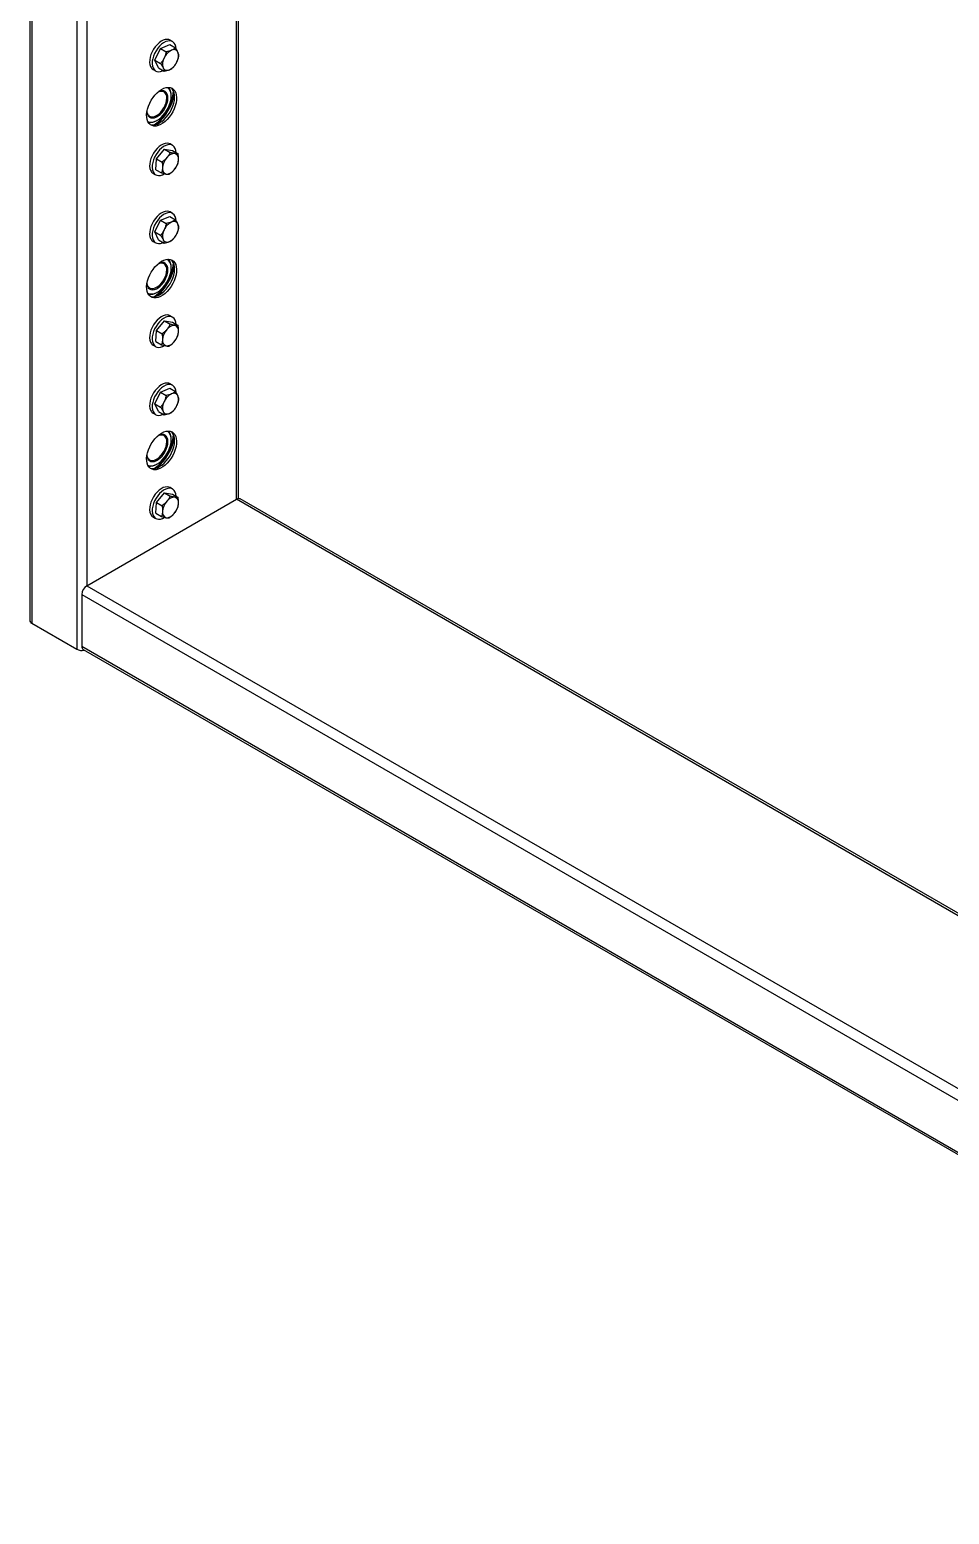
# Model space of a CAD drawing. Header units: millimetres. Extents: x -361 to 14022, y -1822 to 1455.
# Drawn here: x 3958.1 to 3990.6, y 437.7 to 490.3 of the extents above; entities that cross this region are included whole.
import ezdxf

# ---------------------------------------------------------------- set-up
doc = ezdxf.new("R2010")
doc.units = ezdxf.units.MM

msp = doc.modelspace()

# ---------------------------------------------------------------- linework, layer by layer
at = {"color": 7, "linetype": 'Continuous', "lineweight": 25}
for p, q in [((3958.057006, 535.129582), (3958.057006, 469.398047)), ((3958.130229, 535.027531), (3958.130229, 469.295996)), ((3959.72122, 534.109072), (3959.72122, 468.377537)), ((3965.451297, 473.70849), (3965.451297, 528.675251)), ((3963.114787, 489.888483), (3963.026399, 489.939509)), ((3962.491046, 489.231512), (3962.6901, 489.645425)), ((3962.6901, 489.645425), (3963.013866, 489.782767)), ((3962.6901, 489.645425), (3962.891112, 489.529384)), ((3963.013866, 489.782767), (3963.214878, 489.666725)), ((3962.426448, 488.90025), (3962.514836, 488.849224)), ((3962.491046, 489.231512), (3962.692058, 489.115471)), ((3962.615757, 488.954941), (3962.491046, 489.231512)), ((3962.615757, 488.954941), (3962.816769, 488.838899)), ((3962.808901, 488.112228), (3962.803162, 488.115697)), ((3963.065835, 487.954128), (3963.065835, 487.97862)), ((3962.277901, 487.267565), (3962.303203, 487.249648)), ((3962.553266, 487.090728), (3962.574475, 487.102977)), ((3963.114787, 486.214049), (3963.026399, 486.265075)), ((3962.524056, 485.354796), (3962.54061, 485.741012)), ((3962.54061, 485.741012), (3962.831366, 486.080636)), ((3962.54061, 485.741012), (3962.741622, 485.62497)), ((3962.831366, 486.080636), (3963.032378, 485.964594)), ((3962.831366, 486.080636), (3963.105568, 486.034044)), ((3963.105568, 486.034044), (3963.30658, 485.918003)), ((3962.426448, 485.225816), (3962.514836, 485.174791)), ((3962.524056, 485.354796), (3962.725067, 485.238754)), ((3962.491046, 483.148283), (3962.6901, 483.562196)), ((3962.6901, 483.562196), (3963.013866, 483.699538)), ((3962.6901, 483.562196), (3962.891112, 483.446155)), ((3963.013866, 483.699538), (3963.214878, 483.583496)), ((3963.114787, 483.805254), (3963.026399, 483.85628)), ((3962.491046, 483.148283), (3962.692058, 483.032242)), ((3962.615757, 482.871712), (3962.491046, 483.148283)), ((3962.426448, 482.817021), (3962.514836, 482.765995)), ((3962.615757, 482.871712), (3962.816769, 482.75567)), ((3962.808901, 482.028999), (3962.803162, 482.032468)), ((3963.065835, 481.870899), (3963.065835, 481.895391)), ((3962.277901, 481.184336), (3962.303203, 481.166419)), ((3962.553266, 481.007499), (3962.574475, 481.019748)), ((3962.54061, 479.657783), (3962.831366, 479.997407)), ((3962.831366, 479.997407), (3963.032378, 479.881365)), ((3962.831366, 479.997407), (3963.105568, 479.950815)), ((3963.114787, 480.13082), (3963.026399, 480.181846)), ((3963.105568, 479.950815), (3963.30658, 479.834774)), ((3962.524056, 479.271567), (3962.54061, 479.657783)), ((3962.54061, 479.657783), (3962.741622, 479.541741)), ((3962.426448, 479.142587), (3962.514836, 479.091562)), ((3962.524056, 479.271567), (3962.725067, 479.155525)), ((3962.491046, 477.065054), (3962.6901, 477.478967)), ((3962.6901, 477.478967), (3963.013866, 477.616308)), ((3962.6901, 477.478967), (3962.891112, 477.362925)), ((3963.013866, 477.616308), (3963.214878, 477.500267)), ((3963.114788, 477.722025), (3963.026399, 477.77305)), ((3962.426448, 476.733792), (3962.514836, 476.682766)), ((3962.491046, 477.065054), (3962.692058, 476.949013)), ((3962.615757, 476.788483), (3962.491046, 477.065054)), ((3962.615757, 476.788483), (3962.816769, 476.672441)), ((3962.808901, 475.94577), (3962.803162, 475.949239)), ((3963.065835, 475.78767), (3963.065835, 475.812162)), ((3962.277901, 475.101107), (3962.303203, 475.08319)), ((3962.553266, 474.92427), (3962.574475, 474.936518)), ((3963.114788, 474.047591), (3963.026399, 474.098617)), ((3960.074773, 470.623024), (3965.378074, 473.684554)), ((3962.524056, 473.188338), (3962.54061, 473.574554)), ((3962.54061, 473.574554), (3962.831366, 473.914178)), ((3962.54061, 473.574554), (3962.741622, 473.458512)), ((3962.831366, 473.914178), (3963.032378, 473.798136)), ((3962.831366, 473.914178), (3963.105568, 473.867586)), ((3963.105568, 473.867586), (3963.30658, 473.751545)), ((4013.034558, 446.257583), (3965.503064, 473.696931)), ((3962.426448, 473.059358), (3962.514836, 473.008333)), ((3962.524056, 473.188338), (3962.725067, 473.072296)), ((3959.897996, 470.316838), (4012.931005, 439.701533)), ((3959.897996, 470.316838), (3959.897996, 468.479621)), ((3958.130229, 469.295996), (3959.72122, 468.377537)), ((3959.897996, 468.479621), (4012.931005, 437.864317)), ((3959.949783, 468.36516), (4012.982792, 437.749855))]:
    msp.add_line(p, q, dxfattribs=at)
at = {"color": 8, "linetype": 'Continuous', "lineweight": 25}
for p, q in [((3960.074773, 531.779053), (3960.074773, 470.623024)), ((3965.378074, 473.684554), (3965.378074, 528.717522)), ((4013.034558, 446.173051), (3965.378074, 473.684554)), ((3960.074773, 470.623024), (4013.034558, 440.049991))]:
    msp.add_line(p, q, dxfattribs=at)
at = {"color": 7, "linetype": 'Continuous', "lineweight": 25, "flags": 128}
for points in [[(3963.026399, 489.939509), (3962.985003, 489.957568), (3962.922666, 489.967532), (3962.854367, 489.960856), (3962.782181, 489.937742), (3962.7083, 489.898894), (3962.63497, 489.845491), (3962.564419, 489.779156), (3962.49879, 489.701905), (3962.440077, 489.616084), (3962.390065, 489.524302), (3962.350274, 489.429347), (3962.321911, 489.334104), (3962.305839, 489.241468), (3962.302547, 489.154252), (3962.312133, 489.075107), (3962.334308, 489.006439)], [(3963.238504, 489.638883), (3963.229102, 489.713626), (3963.206927, 489.782294), (3963.172838, 489.838401), (3963.127871, 489.880241), (3963.073391, 489.906542), (3963.011055, 489.916506), (3962.942756, 489.90983), (3962.870569, 489.886717), (3962.796688, 489.847869), (3962.723358, 489.794466), (3962.652807, 489.728131), (3962.587178, 489.650879), (3962.528466, 489.565058), (3962.478454, 489.473276), (3962.438662, 489.378321), (3962.410299, 489.283078), (3962.394228, 489.190442), (3962.390935, 489.103226), (3962.400522, 489.024082), (3962.422697, 488.955413), (3962.422697, 488.955413)], [(3962.422697, 488.955413), (3962.456786, 488.899306), (3962.501753, 488.857467), (3962.556233, 488.831165), (3962.618569, 488.821201), (3962.686868, 488.827877), (3962.759055, 488.850991), (3962.779661, 488.860321)], [(3962.726424, 488.195068), (3962.807378, 488.234625), (3962.886435, 488.2589), (3962.961742, 488.267325), (3963.031532, 488.259703), (3963.094172, 488.23621), (3963.148191, 488.1974), (3963.192325, 488.14418), (3963.225538, 488.077799), (3963.247053, 487.999812), (3963.256364, 487.912048), (3963.253255, 487.816563), (3963.237796, 487.715595), (3963.210352, 487.611512), (3963.171564, 487.506753), (3963.122343, 487.403773), (3963.063842, 487.304986), (3962.997432, 487.212707), (3962.92467, 487.1291), (3962.847261, 487.056124), (3962.76702, 486.99549), (3962.685827, 486.948618), (3962.605586, 486.916608), (3962.528177, 486.900209), (3962.455415, 486.899807), (3962.389005, 486.915411), (3962.330504, 486.946654), (3962.281283, 486.992804), (3962.242495, 487.052781), (3962.215051, 487.125177), (3962.199593, 487.208297), (3962.196483, 487.300191), (3962.205794, 487.398706), (3962.227309, 487.501533), (3962.260522, 487.606262), (3962.304656, 487.710437), (3962.358675, 487.811617), (3962.421315, 487.907431), (3962.491106, 487.995633), (3962.566412, 488.074155), (3962.645469, 488.141157), (3962.726424, 488.195068)], [(3962.237745, 487.062653), (3962.263587, 487.051415), (3962.328676, 487.03711), (3962.400129, 487.039206), (3962.476095, 487.057652), (3962.554607, 487.091967), (3962.633632, 487.141265), (3962.711123, 487.204267), (3962.785072, 487.279343), (3962.853565, 487.364547), (3962.914828, 487.457674), (3962.967273, 487.556311), (3963.009543, 487.657903), (3963.040544, 487.75982), (3963.059471, 487.859422), (3963.065835, 487.954128)], [(3962.655713, 487.011077), (3962.736667, 487.064988), (3962.815724, 487.13199), (3962.891031, 487.210512), (3962.960822, 487.298714), (3963.023461, 487.394528), (3963.077481, 487.495708), (3963.121614, 487.599884), (3963.154828, 487.704612), (3963.176342, 487.807439), (3963.185654, 487.905954), (3963.182544, 487.997849), (3963.167086, 488.080968), (3963.139641, 488.153365), (3963.100854, 488.213341), (3963.064368, 488.249716)], [(3963.026399, 486.265075), (3962.985003, 486.283134), (3962.922666, 486.293098), (3962.854367, 486.286422), (3962.782181, 486.263309), (3962.7083, 486.22446), (3962.63497, 486.171057), (3962.564419, 486.104722), (3962.49879, 486.027471), (3962.440077, 485.94165), (3962.390065, 485.849868), (3962.350274, 485.754913), (3962.321911, 485.65967), (3962.305839, 485.567034), (3962.302547, 485.479818), (3962.312133, 485.400674), (3962.334308, 485.332005)], [(3963.238791, 485.957137), (3963.238689, 485.960047), (3963.229102, 486.039192), (3963.206927, 486.107861), (3963.172838, 486.163967), (3963.127871, 486.205807), (3963.073391, 486.232109), (3963.011055, 486.242073), (3962.942756, 486.235397), (3962.870569, 486.212283), (3962.796688, 486.173435), (3962.723358, 486.120032), (3962.652807, 486.053697), (3962.587178, 485.976445), (3962.528466, 485.890625), (3962.478454, 485.798843), (3962.438662, 485.703888), (3962.410299, 485.608645), (3962.394228, 485.516008), (3962.390935, 485.428793), (3962.400522, 485.349648), (3962.422697, 485.280979), (3962.422697, 485.280979)], [(3962.422697, 485.280979), (3962.456786, 485.224873), (3962.501753, 485.183033), (3962.556233, 485.156732), (3962.618569, 485.146767), (3962.686868, 485.153444), (3962.759055, 485.176557), (3962.820281, 485.207693)], [(3963.026399, 483.85628), (3962.985003, 483.874339), (3962.922666, 483.884303), (3962.854367, 483.877627), (3962.782181, 483.854513), (3962.7083, 483.815665), (3962.63497, 483.762262), (3962.564419, 483.695927), (3962.49879, 483.618676), (3962.440077, 483.532855), (3962.390065, 483.441073), (3962.350274, 483.346118), (3962.321911, 483.250875), (3962.305839, 483.158238), (3962.302547, 483.071023), (3962.312133, 482.991878), (3962.334308, 482.92321)], [(3963.238504, 483.555654), (3963.229102, 483.630396), (3963.206927, 483.699065), (3963.172838, 483.755172), (3963.127871, 483.797012), (3963.073391, 483.823313), (3963.011055, 483.833277), (3962.942756, 483.826601), (3962.870569, 483.803488), (3962.796688, 483.764639), (3962.723358, 483.711236), (3962.652807, 483.644901), (3962.587178, 483.56765), (3962.528466, 483.481829), (3962.478454, 483.390047), (3962.438662, 483.295092), (3962.410299, 483.199849), (3962.394228, 483.107213), (3962.390935, 483.019997), (3962.400522, 482.940853), (3962.422697, 482.872184), (3962.422697, 482.872184)], [(3962.422697, 482.872184), (3962.456786, 482.816077), (3962.501753, 482.774238), (3962.556233, 482.747936), (3962.618569, 482.737972), (3962.686868, 482.744648), (3962.759055, 482.767762), (3962.779661, 482.777092)], [(3962.726424, 482.111839), (3962.807378, 482.151396), (3962.886435, 482.175671), (3962.961742, 482.184096), (3963.031532, 482.176473), (3963.094172, 482.152981), (3963.148191, 482.114171), (3963.192325, 482.060951), (3963.225538, 481.99457), (3963.247053, 481.916583), (3963.256364, 481.828819), (3963.253255, 481.733334), (3963.237796, 481.632366), (3963.210352, 481.528283), (3963.171564, 481.423524), (3963.122343, 481.320544), (3963.063842, 481.221757), (3962.997432, 481.129478), (3962.92467, 481.045871), (3962.847261, 480.972895), (3962.76702, 480.91226), (3962.685827, 480.865389), (3962.605586, 480.833379), (3962.528177, 480.81698), (3962.455415, 480.816578), (3962.389005, 480.832182), (3962.330504, 480.863425), (3962.281283, 480.909575), (3962.242495, 480.969552), (3962.215051, 481.041948), (3962.199593, 481.125068), (3962.196483, 481.216962), (3962.205794, 481.315477), (3962.227309, 481.418304), (3962.260522, 481.523032), (3962.304656, 481.627208), (3962.358675, 481.728388), (3962.421315, 481.824202), (3962.491106, 481.912404), (3962.566412, 481.990926), (3962.645469, 482.057928), (3962.726424, 482.111839)], [(3962.655713, 480.927848), (3962.736667, 480.981759), (3962.815724, 481.048761), (3962.891031, 481.127283), (3962.960822, 481.215485), (3963.023461, 481.311299), (3963.077481, 481.412479), (3963.121614, 481.516655), (3963.154828, 481.621383), (3963.176342, 481.72421), (3963.185654, 481.822725), (3963.182544, 481.91462), (3963.167086, 481.997739), (3963.139641, 482.070135), (3963.100854, 482.130112), (3963.064368, 482.166487)], [(3962.237745, 480.979424), (3962.263587, 480.968186), (3962.328676, 480.953881), (3962.400129, 480.955977), (3962.476095, 480.974422), (3962.554607, 481.008738), (3962.633632, 481.058036), (3962.711123, 481.121038), (3962.785072, 481.196114), (3962.853565, 481.281318), (3962.914828, 481.374445), (3962.967273, 481.473082), (3963.009543, 481.574674), (3963.040544, 481.676591), (3963.059471, 481.776192), (3963.065835, 481.870899)], [(3963.026399, 480.181846), (3962.985003, 480.199905), (3962.922666, 480.209869), (3962.854367, 480.203193), (3962.782181, 480.18008), (3962.7083, 480.141231), (3962.63497, 480.087828), (3962.564419, 480.021493), (3962.49879, 479.944242), (3962.440077, 479.858421), (3962.390065, 479.766639), (3962.350274, 479.671684), (3962.321911, 479.576441), (3962.305839, 479.483805), (3962.302547, 479.396589), (3962.312133, 479.317445), (3962.334308, 479.248776)], [(3963.238791, 479.873908), (3963.238689, 479.876818), (3963.229102, 479.955963), (3963.206927, 480.024632), (3963.172838, 480.080738), (3963.127871, 480.122578), (3963.073391, 480.14888), (3963.011055, 480.158844), (3962.942756, 480.152168), (3962.870569, 480.129054), (3962.796688, 480.090206), (3962.723358, 480.036803), (3962.652807, 479.970468), (3962.587178, 479.893216), (3962.528466, 479.807396), (3962.478454, 479.715614), (3962.438662, 479.620658), (3962.410299, 479.525416), (3962.394228, 479.432779), (3962.390935, 479.345564), (3962.400522, 479.266419), (3962.422697, 479.19775), (3962.422697, 479.19775)], [(3962.422697, 479.19775), (3962.456786, 479.141644), (3962.501753, 479.099804), (3962.556233, 479.073502), (3962.618569, 479.063538), (3962.686868, 479.070214), (3962.759055, 479.093328), (3962.820281, 479.124464)], [(3963.026399, 477.77305), (3962.985003, 477.79111), (3962.922667, 477.801074), (3962.854367, 477.794398), (3962.782181, 477.771284), (3962.7083, 477.732436), (3962.63497, 477.679033), (3962.564419, 477.612698), (3962.49879, 477.535447), (3962.440077, 477.449626), (3962.390066, 477.357844), (3962.350274, 477.262889), (3962.321911, 477.167646), (3962.305839, 477.075009), (3962.302547, 476.987794), (3962.312134, 476.908649), (3962.334308, 476.83998)], [(3963.238504, 477.472425), (3963.229102, 477.547167), (3963.206927, 477.615836), (3963.172838, 477.671943), (3963.127871, 477.713783), (3963.073391, 477.740084), (3963.011055, 477.750048), (3962.942756, 477.743372), (3962.870569, 477.720259), (3962.796688, 477.68141), (3962.723358, 477.628007), (3962.652807, 477.561672), (3962.587178, 477.484421), (3962.528466, 477.3986), (3962.478454, 477.306818), (3962.438662, 477.211863), (3962.410299, 477.11662), (3962.394228, 477.023984), (3962.390935, 476.936768), (3962.400522, 476.857624), (3962.422697, 476.788955), (3962.422697, 476.788955)], [(3962.422697, 476.788955), (3962.456786, 476.732848), (3962.501753, 476.691009), (3962.556233, 476.664707), (3962.618569, 476.654743), (3962.686868, 476.661419), (3962.759055, 476.684532), (3962.779661, 476.693863)], [(3962.726424, 476.02861), (3962.807378, 476.068167), (3962.886435, 476.092442), (3962.961742, 476.100867), (3963.031532, 476.093244), (3963.094172, 476.069752), (3963.148191, 476.030942), (3963.192325, 475.977722), (3963.225538, 475.911341), (3963.247053, 475.833354), (3963.256364, 475.74559), (3963.253255, 475.650105), (3963.237796, 475.549137), (3963.210352, 475.445054), (3963.171564, 475.340295), (3963.122343, 475.237315), (3963.063842, 475.138528), (3962.997432, 475.046249), (3962.92467, 474.962642), (3962.847261, 474.889666), (3962.76702, 474.829031), (3962.685827, 474.78216), (3962.605586, 474.75015), (3962.528177, 474.733751), (3962.455415, 474.733349), (3962.389005, 474.748952), (3962.330504, 474.780196), (3962.281283, 474.826346), (3962.242495, 474.886323), (3962.215051, 474.958719), (3962.199593, 475.041838), (3962.196483, 475.133733), (3962.205794, 475.232248), (3962.227309, 475.335075), (3962.260522, 475.439803), (3962.304656, 475.543979), (3962.358675, 475.645159), (3962.421315, 475.740973), (3962.491106, 475.829175), (3962.566412, 475.907697), (3962.645469, 475.974699), (3962.726424, 476.02861)], [(3962.237745, 474.896195), (3962.263587, 474.884957), (3962.328676, 474.870651), (3962.400129, 474.872748), (3962.476095, 474.891193), (3962.554607, 474.925509), (3962.633632, 474.974806), (3962.711123, 475.037809), (3962.785072, 475.112885), (3962.853565, 475.198089), (3962.914828, 475.291216), (3962.967273, 475.389853), (3963.009543, 475.491445), (3963.040544, 475.593362), (3963.059471, 475.692963), (3963.065835, 475.78767)], [(3962.655713, 474.844619), (3962.736667, 474.89853), (3962.815724, 474.965532), (3962.891031, 475.044054), (3962.960822, 475.132256), (3963.023461, 475.22807), (3963.077481, 475.32925), (3963.121614, 475.433426), (3963.154828, 475.538154), (3963.176342, 475.640981), (3963.185654, 475.739496), (3963.182544, 475.831391), (3963.167086, 475.91451), (3963.139641, 475.986906), (3963.100854, 476.046883), (3963.064368, 476.083258)], [(3963.026399, 474.098617), (3962.985003, 474.116676), (3962.922667, 474.12664), (3962.854367, 474.119964), (3962.782181, 474.096851), (3962.7083, 474.058002), (3962.63497, 474.004599), (3962.564419, 473.938264), (3962.49879, 473.861013), (3962.440077, 473.775192), (3962.390066, 473.68341), (3962.350274, 473.588455), (3962.321911, 473.493212), (3962.305839, 473.400576), (3962.302547, 473.31336), (3962.312134, 473.234216), (3962.334308, 473.165547)], [(3963.238791, 473.790679), (3963.238689, 473.793589), (3963.229102, 473.872734), (3963.206927, 473.941403), (3963.172838, 473.997509), (3963.127871, 474.039349), (3963.073391, 474.065651), (3963.011055, 474.075615), (3962.942756, 474.068939), (3962.870569, 474.045825), (3962.796688, 474.006977), (3962.723358, 473.953574), (3962.652807, 473.887239), (3962.587178, 473.809987), (3962.528466, 473.724167), (3962.478454, 473.632384), (3962.438662, 473.537429), (3962.410299, 473.442187), (3962.394228, 473.34955), (3962.390935, 473.262335), (3962.400522, 473.18319), (3962.422697, 473.114521), (3962.422697, 473.114521)], [(3962.422697, 473.114521), (3962.456786, 473.058415), (3962.501753, 473.016575), (3962.556233, 472.990273), (3962.618569, 472.980309), (3962.686868, 472.986985), (3962.759055, 473.010099), (3962.820281, 473.041235)]]:
    msp.add_lwpolyline(points, dxfattribs=at)
at = {"color": 8, "linetype": 'Continuous', "lineweight": 25, "flags": 128}
for points in [[(3962.204307, 487.388614), (3962.20601, 487.378241), (3962.224936, 487.312354), (3962.255763, 487.258661), (3962.29744, 487.21899), (3962.348548, 487.194692), (3962.407348, 487.186595), (3962.471836, 487.194974), (3962.539817, 487.219544), (3962.608975, 487.259468), (3962.676955, 487.313387), (3962.741443, 487.379464), (3962.800243, 487.45545), (3962.851351, 487.538757), (3962.893029, 487.626547), (3962.923855, 487.715832), (3962.942781, 487.80357), (3962.949162, 487.886774)], [(3962.303203, 487.249648), (3962.321654, 487.240464), (3962.376406, 487.227049), (3962.437546, 487.230101), (3962.502867, 487.249511), (3962.570005, 487.284576), (3962.636536, 487.334029), (3962.700054, 487.396084), (3962.758263, 487.468496), (3962.809061, 487.548649), (3962.85061, 487.633646), (3962.88141, 487.720415), (3962.900347, 487.80582), (3962.906736, 487.886774)], [(3962.949162, 487.886774), (3962.942781, 487.962611), (3962.923855, 488.028498), (3962.893029, 488.082191), (3962.851351, 488.121863), (3962.800243, 488.14616), (3962.741443, 488.154258), (3962.676955, 488.145879), (3962.633364, 488.131844)], [(3962.949162, 481.803545), (3962.942781, 481.879382), (3962.923855, 481.945269), (3962.893029, 481.998962), (3962.851351, 482.038633), (3962.800243, 482.062931), (3962.741443, 482.071029), (3962.676955, 482.06265), (3962.633364, 482.048615)], [(3962.204307, 481.305385), (3962.20601, 481.295012), (3962.224936, 481.229125), (3962.255763, 481.175432), (3962.29744, 481.135761), (3962.348548, 481.111463), (3962.407348, 481.103366), (3962.471836, 481.111745), (3962.539817, 481.136315), (3962.608975, 481.176239), (3962.676955, 481.230158), (3962.741443, 481.296235), (3962.800243, 481.372221), (3962.851351, 481.455527), (3962.893029, 481.543318), (3962.923855, 481.632603), (3962.942781, 481.720341), (3962.949162, 481.803545)], [(3962.303203, 481.166419), (3962.321654, 481.157235), (3962.376406, 481.14382), (3962.437546, 481.146872), (3962.502867, 481.166282), (3962.570005, 481.201347), (3962.636536, 481.2508), (3962.700054, 481.312855), (3962.758263, 481.385267), (3962.809061, 481.46542), (3962.85061, 481.550417), (3962.88141, 481.637186), (3962.900347, 481.722591), (3962.906736, 481.803545)], [(3962.204307, 475.222156), (3962.20601, 475.211783), (3962.224936, 475.145896), (3962.255763, 475.092203), (3962.29744, 475.052532), (3962.348548, 475.028234), (3962.407348, 475.020137), (3962.471836, 475.028516), (3962.539817, 475.053086), (3962.608975, 475.09301), (3962.676955, 475.146929), (3962.741443, 475.213006), (3962.800243, 475.288992), (3962.851351, 475.372298), (3962.893029, 475.460089), (3962.923855, 475.549374), (3962.942781, 475.637112), (3962.949162, 475.720316)], [(3962.303203, 475.08319), (3962.321654, 475.074006), (3962.376406, 475.060591), (3962.437546, 475.063643), (3962.502867, 475.083053), (3962.570005, 475.118118), (3962.636536, 475.167571), (3962.700054, 475.229626), (3962.758263, 475.302038), (3962.809061, 475.382191), (3962.85061, 475.467188), (3962.88141, 475.553957), (3962.900347, 475.639362), (3962.906736, 475.720316)], [(3962.949162, 475.720316), (3962.942781, 475.796153), (3962.923855, 475.86204), (3962.893029, 475.915733), (3962.851351, 475.955404), (3962.800243, 475.979702), (3962.741443, 475.9878), (3962.676955, 475.979421), (3962.633364, 475.965386)]]:
    msp.add_lwpolyline(points, dxfattribs=at)
at = {"color": 7, "linetype": 'Continuous', "lineweight": 25}
for centre, radius, start, end in [((3963.332912, 489.080175), 0.564053, 116.8381851, 156.1946745), ((3963.15872, 489.446694), 0.158689, 25.0386888, 120.467355), ((3962.887896, 489.383873), 0.434499, 330.3025872, 17.4069253), ((3962.540029, 489.091873), 0.222756, 202.5527925, 239.3434217), ((3963.194276, 489.092584), 0.434499, 150.3025872, 197.4069253), ((3962.923452, 489.029763), 0.158689, 205.0386888, 300.467355), ((3962.74926, 489.396282), 0.564053, 296.8381851, 336.1946745), ((3961.412133, 488.341386), 1.778112, 308.739926, 351.2654505), ((3961.427256, 488.332656), 1.772591, 309.4216127, 350.5837638), ((3962.71792, 487.989633), 0.349722, 354.1730429, 52.1803546), ((3962.655678, 488.003384), 0.410904, 356.5449011, 39.9536113), ((3962.321253, 487.45975), 0.435898, 261.3536412, 302.1585995), ((3962.428632, 487.343097), 0.402248, 254.0016935, 304.3696981), ((3963.385131, 485.366004), 0.628619, 138.78431, 175.3214079), ((3963.191632, 485.587146), 0.339583, 89.4753306, 145.3544105), ((3962.697041, 485.761585), 0.628619, 318.78431, 355.3214079), ((3963.141753, 485.748625), 0.185806, 348.0999711, 73.4301053), ((3962.540029, 485.417439), 0.222756, 202.5527925, 239.3434217), ((3962.94042, 485.378964), 0.185806, 168.0999711, 253.4301053), ((3962.89054, 485.540443), 0.339583, 269.4753306, 325.3544105), ((3963.194276, 483.009355), 0.434499, 150.3025872, 197.4069253), ((3963.332912, 482.996946), 0.564053, 116.8381851, 156.1946745), ((3962.74926, 483.313053), 0.564053, 296.8381851, 336.1946745), ((3963.15872, 483.363465), 0.158689, 25.0386888, 120.467355), ((3962.887896, 483.300644), 0.434499, 330.3025872, 17.4069253), ((3962.540029, 483.008644), 0.222756, 202.5527925, 239.3434217), ((3962.923452, 482.946534), 0.158689, 205.0386888, 300.467355), ((3961.412133, 482.258157), 1.778112, 308.7399269, 351.2654497), ((3962.71792, 481.906404), 0.349722, 354.1730432, 52.180351), ((3962.655678, 481.920155), 0.410904, 356.5448997, 39.9536283), ((3961.427256, 482.249427), 1.772591, 309.4216127, 350.5837639), ((3962.321253, 481.376521), 0.435898, 261.3536242, 302.1586005), ((3962.428632, 481.259868), 0.402248, 254.0016934, 304.3696981), ((3963.385131, 479.282775), 0.628619, 138.78431, 175.3214079), ((3963.191632, 479.503917), 0.339583, 89.4753306, 145.3544105), ((3962.697041, 479.678356), 0.628619, 318.78431, 355.3214079), ((3963.141753, 479.665396), 0.185806, 348.0999711, 73.4301053), ((3962.540029, 479.33421), 0.222756, 202.5527925, 239.3434217), ((3962.94042, 479.295735), 0.185806, 168.0999711, 253.4301053), ((3962.89054, 479.457214), 0.339583, 269.4753306, 325.3544105), ((3963.332912, 476.913717), 0.564053, 116.8381851, 156.1946745), ((3963.15872, 477.280235), 0.158689, 25.0386888, 120.467355), ((3962.887896, 477.217414), 0.434499, 330.3025872, 17.4069253), ((3962.540029, 476.925415), 0.222756, 202.5527925, 239.3434217), ((3963.194276, 476.926126), 0.434499, 150.3025872, 197.4069253), ((3962.923452, 476.863305), 0.158689, 205.0386888, 300.467355), ((3962.74926, 477.229824), 0.564053, 296.8381851, 336.1946745), ((3961.412133, 476.174928), 1.778112, 308.7399257, 351.2654508), ((3961.427256, 476.166198), 1.772591, 309.4216107, 350.5837658), ((3962.71792, 475.823175), 0.349722, 354.1730432, 52.1803517), ((3962.655678, 475.836926), 0.410904, 356.5449001, 39.9536235), ((3962.321253, 475.293292), 0.435898, 261.3536289, 302.1586002), ((3962.428632, 475.176639), 0.402248, 254.0016934, 304.3696981), ((3963.385131, 473.199546), 0.628619, 138.78431, 175.3214079), ((3963.191632, 473.420688), 0.339583, 89.4753306, 145.3544105), ((3963.141753, 473.582167), 0.185806, 348.0999711, 73.4301053), ((3965.451304, 473.582334), 0.125744, 65.692881, 125.6175775), ((3962.540029, 473.250981), 0.222756, 202.5527925, 239.3434217), ((3962.94042, 473.212506), 0.185806, 168.0999711, 253.4301053), ((3962.89054, 473.373985), 0.339583, 269.4753306, 325.3544105), ((3962.697041, 473.595127), 0.628619, 318.78431, 355.3214079), ((3960.2818, 470.299372), 0.384201, 122.6054783, 177.3945215), ((3958.18212, 469.410523), 0.125735, 185.6947993, 245.6253417), ((3959.898522, 468.721066), 0.386586, 242.7008892, 283.0303104), ((3960.020497, 468.466099), 0.123244, 173.7011524, 234.9866672)]:
    msp.add_arc(centre, radius, start, end, dxfattribs=at)
at = {"color": 8, "linetype": 'Continuous', "lineweight": 25}
for centre, radius, start, end in [((3961.50988, 488.284958), 1.647632, 305.39509, 354.6102865), ((3962.665094, 487.915869), 0.243387, 353.1343383, 53.782263), ((3961.50988, 482.201729), 1.647632, 305.395091, 354.6102855), ((3962.665094, 481.83264), 0.243387, 353.1343383, 53.782263), ((3961.50988, 476.1185), 1.647632, 305.3950899, 354.6102866), ((3962.665094, 475.749411), 0.243387, 353.1343383, 53.782263)]:
    msp.add_arc(centre, radius, start, end, dxfattribs=at)
at = {"color": 7, "linetype": 'Continuous', "lineweight": 25}
for points, knots in [([(3962.891112, 489.529384), (3962.882009, 489.491697), (3962.863637, 489.415632), (3962.832538, 489.34399), (3962.816847, 489.307843)], [0, 0, 0, 0, 0.495457963, 1, 1, 1, 1]), ([(3963.078258, 489.583471), (3963.07439, 489.58186), (3963.045104, 489.569666), (3962.984798, 489.54961), (3962.922531, 489.536167), (3962.891112, 489.529384)], [0, 0, 0, 0, 0.070085768, 0.530782234, 1, 1, 1, 1]), ([(3963.214878, 489.666725), (3963.195648, 489.651496), (3963.156836, 489.62076), (3963.104609, 489.595975), (3963.078258, 489.583471)], [0, 0, 0, 0, 0.495457963, 1, 1, 1, 1]), ([(3963.302496, 489.513856), (3963.282013, 489.553772), (3963.256766, 489.602973), (3963.221527, 489.656605), (3963.214878, 489.666725)], [0, 0, 0, 0, 0.811303548, 1, 1, 1, 1]), ([(3963.265325, 489.168613), (3963.267654, 489.173536), (3963.28529, 489.210817), (3963.313457, 489.284045), (3963.330826, 489.354569), (3963.339589, 489.390154)], [0, 0, 0, 0, 0.070085768, 0.530782234, 1, 1, 1, 1]), ([(3963.339589, 489.390154), (3963.333947, 489.419925), (3963.326765, 489.457821), (3963.306781, 489.503964), (3963.302496, 489.513856)], [0, 0, 0, 0, 0.785622496, 1, 1, 1, 1]), ([(3962.816847, 489.307843), (3962.814458, 489.302956), (3962.796365, 489.265939), (3962.757163, 489.199081), (3962.713892, 489.143511), (3962.692058, 489.115471)], [0, 0, 0, 0, 0.070085768, 0.530782234, 1, 1, 1, 1]), ([(3962.692058, 489.115471), (3962.698707, 489.105351), (3962.733945, 489.051719), (3962.759193, 489.002518), (3962.779676, 488.962601)], [0, 0, 0, 0, 0.188696452, 1, 1, 1, 1]), ([(3962.779676, 488.962601), (3962.78396, 488.952709), (3962.803945, 488.906567), (3962.811127, 488.868671), (3962.816769, 488.838899)], [0, 0, 0, 0, 0.214377504, 1, 1, 1, 1]), ([(3962.816769, 488.838899), (3962.85012, 488.845976), (3962.917435, 488.860258), (3962.974914, 488.882011), (3963.003915, 488.892986)], [0, 0, 0, 0, 0.4954579635, 1, 1, 1, 1]), ([(3963.003915, 488.892986), (3963.007721, 488.894631), (3963.036551, 488.90709), (3963.085822, 488.933516), (3963.122186, 488.961912), (3963.140535, 488.976241)], [0, 0, 0, 0, 0.070085768, 0.530782234, 1, 1, 1, 1]), ([(3963.140535, 488.976241), (3963.163759, 489.005775), (3963.210634, 489.065386), (3963.246985, 489.133996), (3963.265325, 489.168613)], [0, 0, 0, 0, 0.4954579635, 1, 1, 1, 1]), ([(3962.613084, 488.111493), (3962.630799, 488.118352), (3962.668269, 488.13286), (3962.720589, 488.138311), (3962.76894, 488.133143), (3962.795107, 488.119222), (3962.808026, 488.112349)], [0, 0, 0, 0, 0.230485827, 0.487521914, 0.746992659, 1, 1, 1, 1]), ([(3962.281872, 487.267093), (3962.276316, 487.271255), (3962.257939, 487.285017), (3962.235824, 487.322732), (3962.217342, 487.370293), (3962.213576, 487.406667), (3962.212144, 487.420495)], [0, 0, 0, 0, 0.1447999709, 0.4788872564, 0.8018984043, 1, 1, 1, 1]), ([(3962.912262, 485.780199), (3962.908787, 485.776191), (3962.882463, 485.745842), (3962.827743, 485.691555), (3962.770504, 485.6473), (3962.741622, 485.62497)], [0, 0, 0, 0, 0.070085768, 0.530782234, 1, 1, 1, 1]), ([(3963.032378, 485.964594), (3963.015829, 485.93294), (3962.982427, 485.869051), (3962.935792, 485.809995), (3962.912262, 485.780199)], [0, 0, 0, 0, 0.4954579635, 1, 1, 1, 1]), ([(3963.194742, 485.926715), (3963.191462, 485.927284), (3963.166624, 485.931598), (3963.114706, 485.942667), (3963.059988, 485.957241), (3963.032378, 485.964594)], [0, 0, 0, 0, 0.070085768, 0.530782234, 1, 1, 1, 1]), ([(3963.30658, 485.918003), (3963.291375, 485.91771), (3963.260686, 485.917119), (3963.216856, 485.923497), (3963.194742, 485.926715)], [0, 0, 0, 0, 0.495457963, 1, 1, 1, 1]), ([(3963.290025, 485.531787), (3963.302692, 485.575769), (3963.318816, 485.631754), (3963.322727, 485.696443), (3963.323565, 485.710311)], [0, 0, 0, 0, 0.785622496, 1, 1, 1, 1]), ([(3963.323565, 485.710311), (3963.32248, 485.765284), (3963.321143, 485.833043), (3963.308892, 485.904516), (3963.30658, 485.918003)], [0, 0, 0, 0, 0.8113035477, 1, 1, 1, 1]), ([(3962.758607, 485.417278), (3962.757768, 485.403411), (3962.753857, 485.338721), (3962.737734, 485.282737), (3962.725067, 485.238754)], [0, 0, 0, 0, 0.214377504, 1, 1, 1, 1]), ([(3962.725067, 485.238754), (3962.754394, 485.230895), (3962.813585, 485.215032), (3962.862667, 485.205622), (3962.887431, 485.200875)], [0, 0, 0, 0, 0.495457963, 1, 1, 1, 1]), ([(3962.741622, 485.62497), (3962.743934, 485.611483), (3962.756185, 485.54001), (3962.757522, 485.472251), (3962.758607, 485.417278)], [0, 0, 0, 0, 0.188696452, 1, 1, 1, 1]), ([(3962.887431, 485.200875), (3962.89065, 485.20034), (3962.915031, 485.19629), (3962.955915, 485.191591), (3962.98473, 485.191971), (3962.999269, 485.192163)], [0, 0, 0, 0, 0.070085768, 0.530782234, 1, 1, 1, 1]), ([(3962.999269, 485.192163), (3963.02994, 485.215665), (3963.091844, 485.2631), (3963.143731, 485.319124), (3963.16991, 485.347391)], [0, 0, 0, 0, 0.495457963, 1, 1, 1, 1]), ([(3963.16991, 485.347391), (3963.173325, 485.351433), (3963.199192, 485.382047), (3963.242877, 485.442703), (3963.274214, 485.501911), (3963.290025, 485.531787)], [0, 0, 0, 0, 0.070085768, 0.530782234, 1, 1, 1, 1]), ([(3963.214878, 483.583496), (3963.195648, 483.568267), (3963.156836, 483.537531), (3963.104609, 483.512746), (3963.078258, 483.500241)], [0, 0, 0, 0, 0.495457963, 1, 1, 1, 1]), ([(3963.302496, 483.430626), (3963.282013, 483.470543), (3963.256766, 483.519744), (3963.221527, 483.573376), (3963.214878, 483.583496)], [0, 0, 0, 0, 0.811303548, 1, 1, 1, 1]), ([(3962.816847, 483.224614), (3962.814458, 483.219727), (3962.796365, 483.182709), (3962.757163, 483.115852), (3962.713892, 483.060281), (3962.692058, 483.032242)], [0, 0, 0, 0, 0.070085768, 0.530782234, 1, 1, 1, 1]), ([(3962.692058, 483.032242), (3962.698707, 483.022122), (3962.733945, 482.96849), (3962.759193, 482.919289), (3962.779676, 482.879372)], [0, 0, 0, 0, 0.188696452, 1, 1, 1, 1]), ([(3962.891112, 483.446155), (3962.882009, 483.408468), (3962.863637, 483.332403), (3962.832538, 483.260761), (3962.816847, 483.224614)], [0, 0, 0, 0, 0.495457963, 1, 1, 1, 1]), ([(3963.078258, 483.500241), (3963.07439, 483.498631), (3963.045104, 483.486437), (3962.984798, 483.466381), (3962.922531, 483.452938), (3962.891112, 483.446155)], [0, 0, 0, 0, 0.070085768, 0.530782234, 1, 1, 1, 1]), ([(3963.140535, 482.893012), (3963.163759, 482.922546), (3963.210634, 482.982157), (3963.246985, 483.050767), (3963.265325, 483.085384)], [0, 0, 0, 0, 0.4954579635, 1, 1, 1, 1]), ([(3963.265325, 483.085384), (3963.267654, 483.090307), (3963.28529, 483.127588), (3963.313457, 483.200816), (3963.330826, 483.271339), (3963.339589, 483.306925)], [0, 0, 0, 0, 0.070085768, 0.530782234, 1, 1, 1, 1]), ([(3963.339589, 483.306925), (3963.333947, 483.336696), (3963.326765, 483.374592), (3963.306781, 483.420735), (3963.302496, 483.430626)], [0, 0, 0, 0, 0.785622496, 1, 1, 1, 1]), ([(3962.779676, 482.879372), (3962.78396, 482.86948), (3962.803945, 482.823338), (3962.811127, 482.785442), (3962.816769, 482.75567)], [0, 0, 0, 0, 0.214377504, 1, 1, 1, 1]), ([(3962.816769, 482.75567), (3962.85012, 482.762747), (3962.917435, 482.777029), (3962.974914, 482.798782), (3963.003915, 482.809757)], [0, 0, 0, 0, 0.4954579635, 1, 1, 1, 1]), ([(3963.003915, 482.809757), (3963.007721, 482.811402), (3963.036551, 482.823861), (3963.085822, 482.850287), (3963.122186, 482.878683), (3963.140535, 482.893012)], [0, 0, 0, 0, 0.070085768, 0.530782234, 1, 1, 1, 1]), ([(3962.613084, 482.028264), (3962.630799, 482.035123), (3962.668269, 482.049631), (3962.720589, 482.055081), (3962.76894, 482.049914), (3962.795107, 482.035993), (3962.808026, 482.02912)], [0, 0, 0, 0, 0.230485827, 0.487521914, 0.746992659, 1, 1, 1, 1]), ([(3962.281872, 481.183864), (3962.276316, 481.188026), (3962.257939, 481.201788), (3962.235824, 481.239503), (3962.217342, 481.287064), (3962.213576, 481.323438), (3962.212144, 481.337266)], [0, 0, 0, 0, 0.144799971, 0.478887256, 0.801898404, 1, 1, 1, 1]), ([(3963.032378, 479.881365), (3963.015829, 479.849711), (3962.982427, 479.785822), (3962.935792, 479.726766), (3962.912262, 479.69697)], [0, 0, 0, 0, 0.4954579635, 1, 1, 1, 1]), ([(3963.194742, 479.843486), (3963.191462, 479.844055), (3963.166624, 479.848369), (3963.114706, 479.859438), (3963.059988, 479.874012), (3963.032378, 479.881365)], [0, 0, 0, 0, 0.070085768, 0.530782234, 1, 1, 1, 1]), ([(3962.912262, 479.69697), (3962.908787, 479.692962), (3962.882463, 479.662613), (3962.827743, 479.608326), (3962.770504, 479.564071), (3962.741622, 479.541741)], [0, 0, 0, 0, 0.070085768, 0.530782234, 1, 1, 1, 1]), ([(3962.741622, 479.541741), (3962.743934, 479.528254), (3962.756185, 479.456781), (3962.757522, 479.389022), (3962.758607, 479.334049)], [0, 0, 0, 0, 0.188696452, 1, 1, 1, 1]), ([(3963.16991, 479.264162), (3963.173325, 479.268204), (3963.199192, 479.298818), (3963.242877, 479.359474), (3963.274214, 479.418682), (3963.290025, 479.448558)], [0, 0, 0, 0, 0.070085768, 0.530782234, 1, 1, 1, 1]), ([(3963.30658, 479.834774), (3963.291375, 479.834481), (3963.260686, 479.83389), (3963.216856, 479.840268), (3963.194742, 479.843486)], [0, 0, 0, 0, 0.495457963, 1, 1, 1, 1]), ([(3963.290025, 479.448558), (3963.302692, 479.49254), (3963.318816, 479.548525), (3963.322727, 479.613214), (3963.323565, 479.627082)], [0, 0, 0, 0, 0.785622496, 1, 1, 1, 1]), ([(3963.323565, 479.627082), (3963.32248, 479.682055), (3963.321143, 479.749814), (3963.308892, 479.821287), (3963.30658, 479.834774)], [0, 0, 0, 0, 0.8113035477, 1, 1, 1, 1]), ([(3962.758607, 479.334049), (3962.757768, 479.320182), (3962.753857, 479.255492), (3962.737734, 479.199508), (3962.725067, 479.155525)], [0, 0, 0, 0, 0.214377504, 1, 1, 1, 1]), ([(3962.725067, 479.155525), (3962.754394, 479.147666), (3962.813585, 479.131803), (3962.862667, 479.122393), (3962.887431, 479.117646)], [0, 0, 0, 0, 0.495457963, 1, 1, 1, 1]), ([(3962.887431, 479.117646), (3962.89065, 479.117111), (3962.915031, 479.113061), (3962.955915, 479.108362), (3962.98473, 479.108742), (3962.999269, 479.108933)], [0, 0, 0, 0, 0.070085768, 0.530782234, 1, 1, 1, 1]), ([(3962.999269, 479.108933), (3963.02994, 479.132436), (3963.091844, 479.179871), (3963.143731, 479.235895), (3963.16991, 479.264162)], [0, 0, 0, 0, 0.495457963, 1, 1, 1, 1]), ([(3962.891112, 477.362925), (3962.882009, 477.325239), (3962.863637, 477.249174), (3962.832538, 477.177532), (3962.816847, 477.141385)], [0, 0, 0, 0, 0.495457963, 1, 1, 1, 1]), ([(3963.078258, 477.417012), (3963.074391, 477.415402), (3963.045104, 477.403208), (3962.984799, 477.383152), (3962.922531, 477.369709), (3962.891112, 477.362925)], [0, 0, 0, 0, 0.070085768, 0.530782234, 1, 1, 1, 1]), ([(3963.214878, 477.500267), (3963.195648, 477.485038), (3963.156836, 477.454302), (3963.104609, 477.429517), (3963.078258, 477.417012)], [0, 0, 0, 0, 0.495457963, 1, 1, 1, 1]), ([(3963.302496, 477.347397), (3963.282013, 477.387314), (3963.256766, 477.436515), (3963.221527, 477.490147), (3963.214878, 477.500267)], [0, 0, 0, 0, 0.811303548, 1, 1, 1, 1]), ([(3963.33959, 477.223695), (3963.333947, 477.253467), (3963.326765, 477.291363), (3963.306781, 477.337506), (3963.302496, 477.347397)], [0, 0, 0, 0, 0.785622496, 1, 1, 1, 1]), ([(3962.816847, 477.141385), (3962.814458, 477.136498), (3962.796365, 477.09948), (3962.757163, 477.032623), (3962.713892, 476.977052), (3962.692058, 476.949013)], [0, 0, 0, 0, 0.070085768, 0.530782234, 1, 1, 1, 1]), ([(3962.692058, 476.949013), (3962.698707, 476.938893), (3962.733945, 476.885261), (3962.759193, 476.83606), (3962.779676, 476.796143)], [0, 0, 0, 0, 0.188696452, 1, 1, 1, 1]), ([(3962.779676, 476.796143), (3962.78396, 476.786251), (3962.803945, 476.740109), (3962.811127, 476.702213), (3962.816769, 476.672441)], [0, 0, 0, 0, 0.214377504, 1, 1, 1, 1]), ([(3962.816769, 476.672441), (3962.85012, 476.679518), (3962.917435, 476.6938), (3962.974914, 476.715553), (3963.003915, 476.726528)], [0, 0, 0, 0, 0.4954579635, 1, 1, 1, 1]), ([(3963.003915, 476.726528), (3963.007721, 476.728173), (3963.036551, 476.740632), (3963.085822, 476.767058), (3963.122186, 476.795454), (3963.140535, 476.809783)], [0, 0, 0, 0, 0.070085768, 0.530782234, 1, 1, 1, 1]), ([(3963.140535, 476.809783), (3963.16376, 476.839317), (3963.210634, 476.898928), (3963.246985, 476.967538), (3963.265325, 477.002155)], [0, 0, 0, 0, 0.4954579635, 1, 1, 1, 1]), ([(3963.265325, 477.002155), (3963.267654, 477.007078), (3963.28529, 477.044359), (3963.313457, 477.117587), (3963.330826, 477.18811), (3963.33959, 477.223695)], [0, 0, 0, 0, 0.070085768, 0.530782234, 1, 1, 1, 1]), ([(3962.613084, 475.945035), (3962.630799, 475.951894), (3962.668269, 475.966402), (3962.720589, 475.971852), (3962.76894, 475.966685), (3962.795107, 475.952764), (3962.808026, 475.945891)], [0, 0, 0, 0, 0.230485827, 0.487521914, 0.746992659, 1, 1, 1, 1]), ([(3962.281872, 475.100635), (3962.276316, 475.104797), (3962.257939, 475.118559), (3962.235824, 475.156274), (3962.217342, 475.203835), (3962.213576, 475.240209), (3962.212144, 475.254036)], [0, 0, 0, 0, 0.1447999709, 0.4788872564, 0.8018984043, 1, 1, 1, 1]), ([(3962.912262, 473.613741), (3962.908787, 473.609733), (3962.882463, 473.579383), (3962.827743, 473.525097), (3962.770504, 473.480842), (3962.741622, 473.458512)], [0, 0, 0, 0, 0.070085768, 0.530782234, 1, 1, 1, 1]), ([(3963.032378, 473.798136), (3963.015829, 473.766482), (3962.982427, 473.702593), (3962.935792, 473.643537), (3962.912262, 473.613741)], [0, 0, 0, 0, 0.4954579635, 1, 1, 1, 1]), ([(3963.194742, 473.760257), (3963.191462, 473.760826), (3963.166624, 473.76514), (3963.114706, 473.776209), (3963.059988, 473.790783), (3963.032378, 473.798136)], [0, 0, 0, 0, 0.070085768, 0.530782234, 1, 1, 1, 1]), ([(3963.30658, 473.751545), (3963.291375, 473.751252), (3963.260686, 473.750661), (3963.216856, 473.757039), (3963.194742, 473.760257)], [0, 0, 0, 0, 0.495457963, 1, 1, 1, 1]), ([(3963.323565, 473.543853), (3963.32248, 473.598826), (3963.321143, 473.666585), (3963.308892, 473.738058), (3963.30658, 473.751545)], [0, 0, 0, 0, 0.8113035477, 1, 1, 1, 1]), ([(3962.758607, 473.25082), (3962.757768, 473.236952), (3962.753857, 473.172263), (3962.737734, 473.116279), (3962.725067, 473.072296)], [0, 0, 0, 0, 0.214377504, 1, 1, 1, 1]), ([(3962.725067, 473.072296), (3962.754394, 473.064437), (3962.813585, 473.048574), (3962.862667, 473.039164), (3962.887431, 473.034417)], [0, 0, 0, 0, 0.495457963, 1, 1, 1, 1]), ([(3962.741622, 473.458512), (3962.743934, 473.445025), (3962.756185, 473.373552), (3962.757522, 473.305793), (3962.758607, 473.25082)], [0, 0, 0, 0, 0.188696452, 1, 1, 1, 1]), ([(3962.999269, 473.025704), (3963.02994, 473.049207), (3963.091844, 473.096642), (3963.143731, 473.152666), (3963.16991, 473.180933)], [0, 0, 0, 0, 0.495457963, 1, 1, 1, 1]), ([(3963.16991, 473.180933), (3963.173325, 473.184975), (3963.199192, 473.215588), (3963.242877, 473.276245), (3963.274214, 473.335453), (3963.290025, 473.365329)], [0, 0, 0, 0, 0.070085768, 0.530782234, 1, 1, 1, 1]), ([(3963.290025, 473.365329), (3963.302692, 473.409311), (3963.318816, 473.465296), (3963.322727, 473.529985), (3963.323565, 473.543853)], [0, 0, 0, 0, 0.785622496, 1, 1, 1, 1]), ([(3962.887431, 473.034417), (3962.89065, 473.033882), (3962.915031, 473.029832), (3962.955915, 473.025133), (3962.98473, 473.025513), (3962.999269, 473.025704)], [0, 0, 0, 0, 0.070085768, 0.530782234, 1, 1, 1, 1])]:
    msp.add_open_spline(points, degree=3, knots=knots, dxfattribs=at)

doc.saveas('drawing.dxf')
